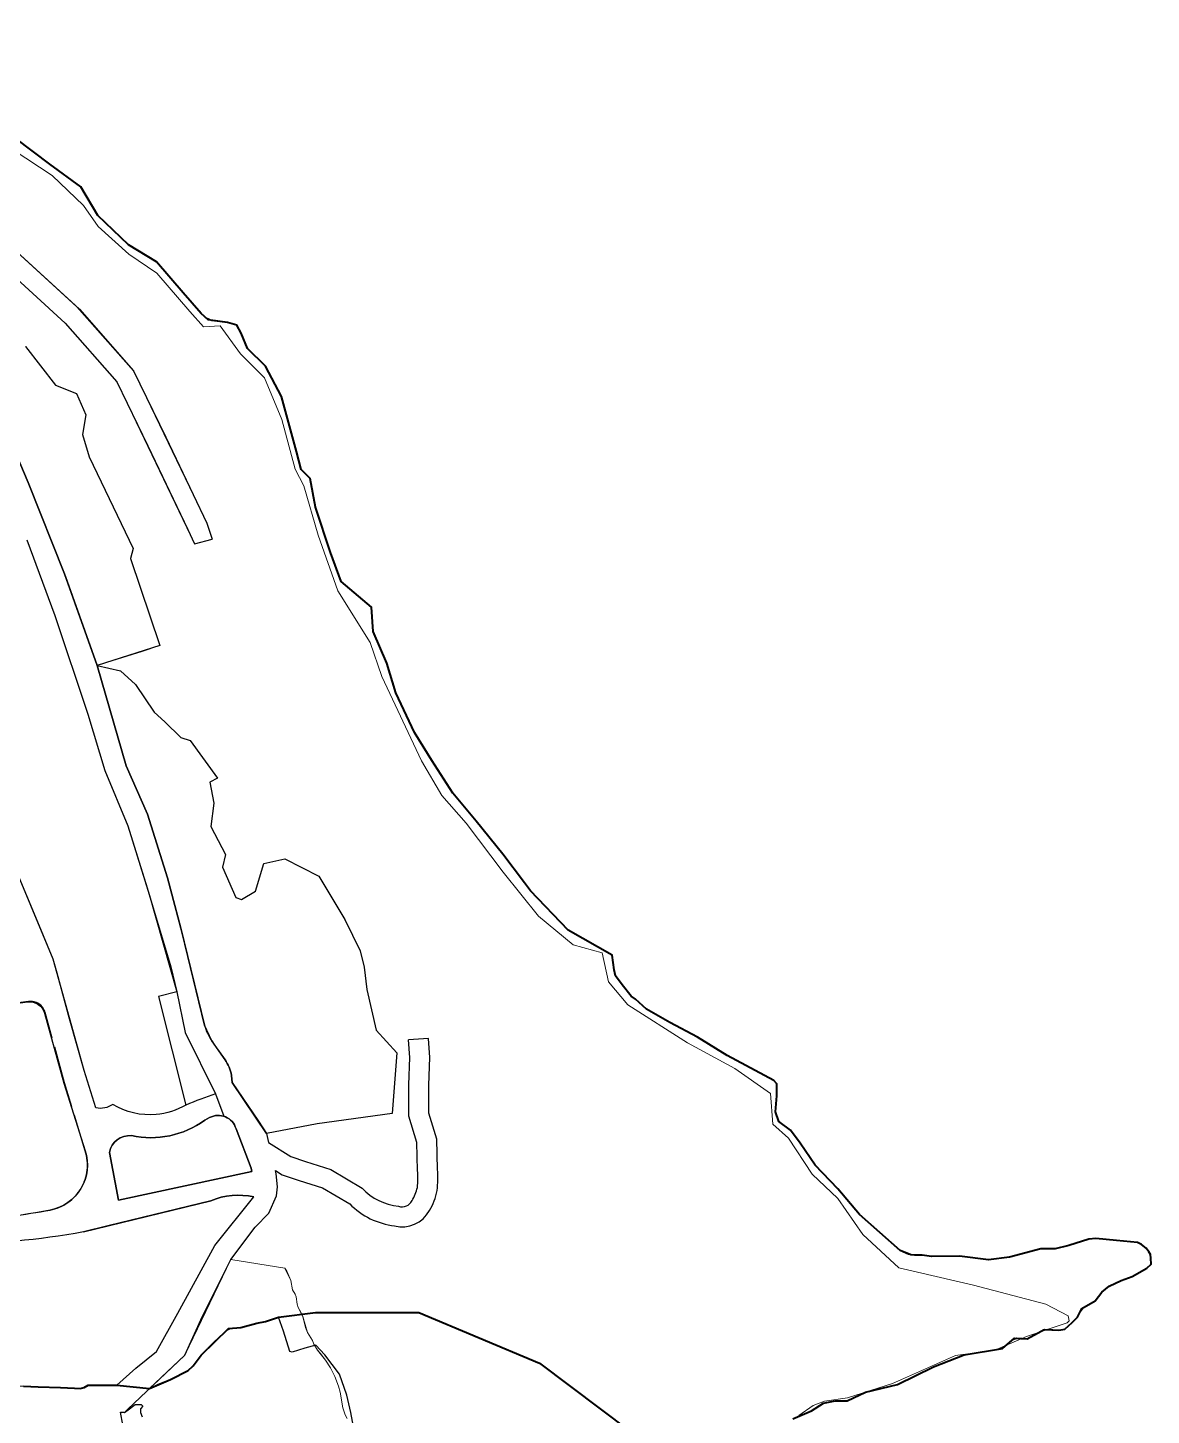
# Model space of a CAD drawing. Header units: inches. Extents: x 227962 to 457752, y 540021 to 3042353.
# Drawn here: x 228687.3 to 229052.5, y 542609.9 to 543061 of the extents above; entities that cross this region are included whole.
import ezdxf

# ---------------------------------------------------------------- set-up
doc = ezdxf.new("R2010")
doc.units = ezdxf.units.IN
doc.header["$MEASUREMENT"] = 0
doc.linetypes.add('ACAD_ISO02W100', pattern=[15, 12, -3])
for name, color, linetype, lineweight in [('Institution Precinct', 150, 'Continuous', 30), ('LAP Boundary', 10, 'Continuous', 40), ('Precinct_Administrative', 150, 'Continuous', 9), ('Surveyed_Boundary', 212, 'Continuous', 35), ('UV-2', 31, 'Continuous', 25), ('Z_ proposed road layer', 7, 'Continuous', 30), ('Z_Restricted Development Precinct', 32, 'Continuous', 30)]:
    doc.layers.add(name, color=color, linetype=linetype, lineweight=lineweight)
doc.layers.add('Precinct_Environment Conservation', color=7, linetype='Continuous', lineweight=9, true_color=0x4abf36)
doc.layers.add('Valley of Flowers', color=95, linetype='Continuous', lineweight=30, transparency=0.5)

msp = doc.modelspace()

# ---------------------------------------------------------------- linework, layer by layer
at = {"layer": 'Institution Precinct', "linetype": 'ACAD_ISO02W100'}
msp.add_lwpolyline([(228705.96, 542695.83), (228699.2, 542717.99), (228692.95, 542740.77, 0.374215), (228687.49, 542744.4), (228658.13, 542740.47), (228669.25, 542673.41, 0.025695), (228694.56, 542676.57, 0.447805)], format="xyb", close=True, dxfattribs=at)
at = {"layer": 'LAP Boundary'}
for points in [[(228936.01, 542608.67), (228942.07, 542611.3), (228946.04, 542613.76), (228949.79, 542614.56), (228953.69, 542614.51), (228959.6, 542617.39), (228970.09, 542619.9), (228981.76, 542625.64), (228991.69, 542629.53), (229004.15, 542631.58), (229008.04, 542634.93), (229012.16, 542634.73), (229016.71, 542637.16), (229017.81, 542637.77), (229022.51, 542637.58), (229024.44, 542637.9), (229026.79, 542639.99), (229028.57, 542641.74), (229029.93, 542644.54), (229034.31, 542647.07), (229036.43, 542649.87), (229038.82, 542651.87), (229042.77, 542653.66), (229046.35, 542654.95), (229051.14, 542657.65), (229052.55, 542659.02), (229052.46, 542660.98), (229052.33, 542662.1), (229051.81, 542663), (229050.91, 542664.24), (229049.39, 542665.34), (229048.09, 542665.99), (229041.23, 542666.7), (229034.52, 542667.36), (229032.21, 542667.15), (229025.74, 542665.09), (229021.27, 542663.98), (229016.65, 542664.03), (229006.45, 542661.25), (228999.67, 542660.4), (228990.24, 542661.6), (228981.06, 542661.44), (228978.03, 542661.87), (228974.35, 542661.99), (228970.95, 542663.45), (228957.74, 542675.13), (228950.64, 542683.52), (228943.32, 542691.22), (228938.35, 542698.36), (228935.3, 542702.57), (228931.44, 542705.41), (228930.39, 542708.53), (228930.86, 542713.74), (228930.82, 542717.65), (228929.87, 542718.75), (228914.63, 542726.82), (228905.02, 542732.75), (228895.98, 542737.54), (228888.46, 542741.94), (228884.85, 542745.18), (228883.4, 542746.11), (228880.49, 542749.83), (228878.37, 542752.76), (228877.96, 542754.64), (228877.27, 542759.47), (228863.01, 542767.61), (228850.75, 542780.37), (228848.75, 542783.03), (228841.76, 542792.26), (228833.04, 542803.01), (228825.49, 542812.15), (228818.67, 542822.77), (228812.97, 542831.84), (228806.89, 542844.73), (228804, 542854.36), (228799.58, 542864.72), (228799.06, 542872.64), (228789.19, 542880.94), (228785.65, 542890.39), (228780.84, 542905.17), (228779.05, 542914.47), (228776.15, 542917.34), (228774.68, 542923.19), (228769.79, 542941.09), (228764.59, 542951.02), (228758.76, 542956.73), (228756.68, 542961.7), (228755.22, 542964.28), (228752.16, 542965.16), (228745.9, 542966.03), (228743.68, 542968.04), (228737.8, 542974.79), (228729.08, 542984.87), (228720, 542990.41), (228710.08, 542999.91), (228704.52, 543009.25), (228694.49, 543016.65), (228683.34, 543025.01)], [(228685.86, 542619.33), (228690.6, 542619.15), (228697.96, 542618.91), (228702.49, 542618.65), (228704.28, 542618.54), (228705.61, 542618.92), (228706.86, 542619.6), (228716.25, 542619.63), (228726.89, 542618.54), (228733.66, 542621.49), (228739.39, 542624.42), (228741.05, 542625.99), (228743.64, 542629.46), (228752.51, 542638.06), (228756.51, 542638.35), (228761.73, 542639.78), (228764.52, 542640.35), (228768.77, 542641.81), (228780.87, 542643.32), (228814.38, 542643.32), (228853.69, 542626.78), (228893.08, 542597.14)]]:
    msp.add_lwpolyline(points, dxfattribs=at)
at = {"layer": 'Precinct_Administrative'}
msp.add_lwpolyline([(228791.12, 542608.82), (228790.49, 542609.97), (228789.67, 542612.32), (228788.87, 542617.33), (228788.34, 542619.37), (228787.08, 542622.45), (228785.66, 542625.27), (228784.09, 542627.8), (228781.49, 542631.06), (228780.28, 542633), (228779.82, 542634.14), (228778.17, 542636.81), (228776.65, 542641.93), (228775.21, 542644.94), (228774.89, 542645.96), (228774.53, 542648.33), (228774.2, 542649.26), (228773.35, 542650.62), (228772.76, 542653.67), (228770.84, 542657.74), (228753.27, 542660.55), (228738.28, 542629.43), (228719.72, 542611.69), (228718.7, 542610.78), (228718, 542610.89), (228717.41, 542610.86), (228718.19, 542606.78)], dxfattribs=at)
at = {"layer": 'Precinct_Environment Conservation'}
for points in [[(228938, 542609.83), (228942.61, 542613.06), (228946.36, 542614.4), (228953.8, 542615.56), (228968.43, 542620.15), (228988.9, 542629.31), (229001.73, 542631.04), (229011.98, 542635.44), (229025.25, 542639.87), (229025.91, 542640.56), (229025.59, 542642.17), (229018.24, 542645.98), (228994.75, 542652.12), (228970.48, 542657.81), (228958.76, 542668.65), (228950.65, 542680.37), (228942.35, 542688.3), (228934.57, 542699.93), (228929.51, 542704.47), (228928.71, 542714.44), (228917.2, 542722.66), (228901.72, 542730.95), (228882.34, 542743.31), (228876.13, 542750.74), (228873.99, 542760.21), (228864.61, 542762.8), (228853.36, 542772.14), (228841.84, 542786.46), (228829.76, 542802.41), (228821.94, 542811.37), (228815.25, 542822.6), (228802.39, 542850.04), (228798.54, 542861.16), (228788.1, 542877.94), (228781.68, 542895.99), (228777.03, 542912.02), (228774.18, 542917.48), (228769.92, 542933.59), (228764.21, 542947.2), (228756.39, 542954.95), (228749.79, 542964.04), (228744.38, 542963.74), (228739.96, 542968.7), (228729.2, 542981.18), (228720.12, 542987.42), (228710.14, 542996.43), (228705.4, 543003.26), (228695.16, 543012.93), (228682.55, 543021.3)], [(228674.52, 542996.46), (228703.2, 542970.3), (228721.65, 542949.5), (228745.46, 542899.97), (228747.2, 542894.76), (228741.43, 542893.25), (228716.19, 542945.87), (228699.47, 542964.91), (228670.37, 542991.46)], [(228686.56, 542957.39), (228696.33, 542944.84), (228703.09, 542942.11), (228706.19, 542935.16), (228705.02, 542928.77), (228707.2, 542921.5), (228710.05, 542915.57), (228721.56, 542891.64), (228720.67, 542888.44), (228727.72, 542867.55), (228730.23, 542860.1), (228724.48, 542858.21), (228709.81, 542853.61), (228717.45, 542851.88), (228722.27, 542847.52), (228728.33, 542838.5), (228731.81, 542835.35), (228736.98, 542830.28), (228740.03, 542829.3), (228748.94, 542817), (228746.48, 542815.73), (228747.77, 542808.92), (228746.8, 542801.28), (228751.55, 542792.16), (228750.62, 542788.12), (228754.95, 542778.23), (228756.81, 542777.6), (228761.27, 542780.24), (228764.06, 542789.27), (228770.84, 542790.75), (228780.15, 542785.98), (228781.95, 542785.1), (228790.36, 542771.05), (228795.32, 542760.84), (228796.61, 542755.6), (228797.56, 542748.32), (228800.52, 542735.05), (228807.31, 542727.74), (228805.73, 542708.02), (228781.39, 542704.62), (228764.87, 542701.45), (228765.62, 542698.5)], [(228767.78, 542689.45), (228767.78, 542689.45), (228768.05, 542688.32), (228768.43, 542684.11), (228768.17, 542681.17), (228765.61, 542675.62), (228761.23, 542671.07), (228753.27, 542660.55), (228770.84, 542657.74), (228771.55, 542656.67), (228772.76, 542653.67), (228773.35, 542650.62), (228774.2, 542649.26), (228774.53, 542648.33), (228774.89, 542645.96), (228775.21, 542644.94), (228776.05, 542643.42), (228776.65, 542641.93), (228777.6, 542638.35), (228778.17, 542636.81), (228779.82, 542634.14), (228780.28, 542633), (228781.49, 542631.06), (228782.37, 542630.04), (228784.09, 542627.8), (228785.66, 542625.27), (228787.08, 542622.45), (228788.34, 542619.37), (228788.87, 542617.33), (228789.67, 542612.32), (228790.49, 542609.97), (228791.12, 542608.82)]]:
    msp.add_lwpolyline(points, dxfattribs=at)
at = {"layer": 'Surveyed_Boundary'}
msp.add_lwpolyline([(228936.01, 542608.67), (228942.07, 542611.3), (228946.04, 542613.76), (228949.79, 542614.56), (228953.69, 542614.51), (228959.6, 542617.39), (228970.09, 542619.9), (228981.76, 542625.64), (228991.69, 542629.53), (229004.15, 542631.58), (229007.23, 542634.24), (229008.82, 542634.89), (229012.16, 542634.73), (229016.71, 542637.16), (229017.5, 542637.6), (229018.66, 542637.73), (229022.51, 542637.58), (229024.44, 542637.9), (229026.79, 542639.99), (229028.57, 542641.74), (229029.37, 542643.39), (229030.43, 542644.83), (229034.31, 542647.07), (229036.43, 542649.87), (229038.82, 542651.87), (229042.77, 542653.66), (229046.35, 542654.95), (229051.14, 542657.65), (229052.55, 542659.02), (229052.46, 542660.98), (229052.33, 542662.1), (229051.81, 542663), (229050.91, 542664.24), (229049.39, 542665.34), (229048.09, 542665.99), (229041.23, 542666.7), (229034.52, 542667.36), (229032.21, 542667.15), (229025.74, 542665.09), (229021.27, 542663.98), (229016.65, 542664.03), (229006.45, 542661.25), (228999.67, 542660.4), (228990.24, 542661.6), (228981.06, 542661.44), (228978.03, 542661.87), (228975.56, 542661.95), (228973.64, 542662.3), (228970.95, 542663.45), (228957.74, 542675.13), (228950.64, 542683.52), (228943.32, 542691.22), (228938.35, 542698.36), (228935.3, 542702.57), (228932.14, 542704.89), (228931.29, 542705.84), (228930.39, 542708.53), (228930.86, 542713.74), (228930.82, 542717.65), (228929.87, 542718.75), (228914.63, 542726.82), (228905.02, 542732.75), (228895.98, 542737.54), (228888.46, 542741.94), (228884.85, 542745.18), (228883.4, 542746.11), (228880.49, 542749.83), (228878.37, 542752.76), (228877.96, 542754.64), (228877.27, 542759.47), (228863.01, 542767.61), (228850.75, 542780.37), (228848.75, 542783.03), (228841.76, 542792.26), (228833.04, 542803.01), (228825.49, 542812.15), (228818.67, 542822.77), (228812.97, 542831.84), (228806.89, 542844.73), (228804, 542854.36), (228799.58, 542864.72), (228799.06, 542872.64), (228789.19, 542880.94), (228785.65, 542890.39), (228780.84, 542905.17), (228779.05, 542914.47), (228776.15, 542917.34), (228774.68, 542923.19), (228769.79, 542941.09), (228764.59, 542951.02), (228758.76, 542956.73), (228756.68, 542961.7), (228755.22, 542964.28), (228752.16, 542965.16), (228747.11, 542965.86), (228745.14, 542966.72), (228743.68, 542968.04), (228737.8, 542974.79), (228729.08, 542984.87), (228720, 542990.41), (228710.08, 542999.91), (228704.52, 543009.25), (228694.49, 543016.65), (228683.34, 543025.01)], dxfattribs=at)
at = {"layer": 'UV-2'}
msp.add_lwpolyline([(228686.93, 542894.52), (228696.04, 542869.91), (228706.78, 542837.8), (228712.33, 542819.48), (228719.85, 542801.5), (228726.8, 542778.85), (228735.69, 542747.57), (228729.76, 542746.07), (228738.67, 542710.74, -0.111666), (228728.97, 542707.63, -0.1604), (228714.9, 542710.94, -0.218609), (228709.45, 542709.82), (228705.57, 542721.92), (228700.86, 542738.76), (228696.8, 542753.57), (228695.55, 542758.12), (228690.5, 542770.23), (228680.35, 542794.63)], format="xyb", dxfattribs=at)
for points in [[(228709.81, 542853.61), (228717.45, 542851.88), (228722.27, 542847.52), (228728.33, 542838.5), (228731.81, 542835.35), (228736.98, 542830.28), (228740.03, 542829.3), (228748.94, 542817), (228746.48, 542815.73), (228747.77, 542808.92), (228746.8, 542801.28), (228751.55, 542792.16), (228750.62, 542788.12), (228754.95, 542778.23), (228756.81, 542777.6), (228761.27, 542780.24), (228764.06, 542789.27), (228770.84, 542790.75), (228781.95, 542785.1), (228790.36, 542771.05), (228795.32, 542760.84), (228796.61, 542755.6), (228797.56, 542748.32), (228800.52, 542735.05), (228807.31, 542727.74), (228805.73, 542708.02), (228781.39, 542704.62), (228764.87, 542701.45), (228753.73, 542718.11), (228753.47, 542720.38, 0.11651), (228751.41, 542725.45), (228747.1, 542731.59), (228744.69, 542736.7), (228737.46, 542766.59), (228732.73, 542784.57), (228726.19, 542805.29), (228719.21, 542820.98)], [(228754.97, 542703.04), (228759.89, 542690.23), (228760.16, 542689.16), (228716.81, 542679.77), (228713.79, 542695.34, -0.383285), (228720.97, 542700.78, 0.211231), (228744.79, 542705.78), (228746.39, 542706.66, -0.476307)]]:
    msp.add_lwpolyline(points, format="xyb", close=True, dxfattribs=at)
at = {"layer": 'Valley of Flowers'}
msp.add_lwpolyline([(228685.83, 542619.36), (228690.58, 542619.18), (228697.94, 542618.94), (228702.47, 542618.68), (228704.36, 542618.57), (228705.61, 542618.92), (228706.86, 542619.6), (228716.25, 542619.63), (228722.41, 542625.21), (228729.15, 542630.55), (228736.03, 542643.03), (228748.05, 542665.05), (228760.76, 542680.85, 0.159844), (228746.81, 542679.58), (228713.32, 542671.43), (228705.39, 542669.5, -0.096981), (228617.57, 542670.28, 0.090836)], format="xyb", dxfattribs=at)
at = {"layer": 'Z_ proposed road layer'}
for points in [[(228337.02, 542701.26, -0.000001), (228341.14, 542700.09)], [(228680.5, 542929.49), (228687.35, 542913.17), (228699.16, 542883.49), (228700.04, 542881.02), (228709.82, 542853.61), (228719.21, 542820.98), (228726.19, 542805.29), (228732.73, 542784.57), (228737.06, 542768.23), (228737.06, 542768.23), (228744.69, 542736.7, 0.078497), (228747.1, 542731.59), (228748.13, 542730.07), (228751.41, 542725.45, -0.11651), (228753.47, 542720.38), (228753.73, 542718.11), (228762.31, 542705.48), (228764.87, 542701.45), (228765.58, 542698.52), (228772.78, 542693.99), (228777.54, 542692.43), (228785.8, 542689.76), (228796, 542683.7, 0.18374), (228807.81, 542677.84, 0.37948), (228812.21, 542679.65, 0.095306), (228813.93, 542683.92, 0.048753), (228814.01, 542689.41), (228813.77, 542698.59), (228811.19, 542707.11), (228811.12, 542717.32), (228811.46, 542726.14), (228811.08, 542731.9)], [(228686.93, 542894.52), (228696.04, 542869.91), (228706.78, 542837.8), (228712.33, 542819.48), (228719.85, 542801.5), (228726.06, 542781.34), (228733.74, 542755.62), (228735.69, 542747.57), (228738.4, 542734.34), (228748.35, 542714.35, 0.014859), (228738.67, 542710.74, -0.111666), (228728.97, 542707.63, -0.1604), (228714.9, 542710.94, -0.218609), (228709.45, 542709.82), (228705.57, 542721.92), (228695.55, 542758.12), (228681.01, 542793.01)], [(228698.97, 542717.85), (228705.96, 542695.83, -0.447746), (228694.56, 542676.57, -0.105428), (228618.43, 542677.78, 0.090829), (228564.3, 542671.36, -0.460011), (228545.04, 542683.52), (228540.13, 542717.31, -0.325177), (228547.49, 542727.43), (228556.43, 542728.66), (228591.9, 542732.14), (228658.13, 542740.47), (228687.26, 542744.25, -0.374215), (228692.72, 542740.62), (228698.97, 542717.85)], [(228767.78, 542689.45), (228769.99, 542688.06), (228775.53, 542686.25), (228783.11, 542683.8), (228791.93, 542678.56, 0.166793), (228806.54, 542671.44, 0.341703), (228817.85, 542676.4, 0.094615), (228820.36, 542682.95, 0.049132), (228820.51, 542689.76), (228820.24, 542699.63), (228817.68, 542708.09), (228817.62, 542717.22), (228817.97, 542726.23), (228817.57, 542732.33)], [(228760.16, 542689.16), (228759.89, 542690.23), (228754.97, 542703.04, 0.477463), (228746.39, 542706.66), (228744.79, 542705.78, -0.211231), (228720.97, 542700.78, 0.383285), (228713.79, 542695.34), (228716.81, 542679.77)], [(228705.39, 542669.5), (228746.81, 542679.58, -0.159844), (228760.76, 542680.85)], [(228705.39, 542669.5, -0.096981), (228617.57, 542670.28, 0.090836)]]:
    msp.add_lwpolyline(points, format="xyb", dxfattribs=at)
for points in [[(228674.52, 542996.46), (228704.11, 542969.47), (228721.65, 542949.5), (228732.18, 542927.93), (228745.46, 542899.97), (228747.2, 542894.76), (228747.2, 542894.76)], [(228670.37, 542991.46), (228699.47, 542964.91), (228716.19, 542945.87), (228726.32, 542925.1), (228739.26, 542897.88), (228741.43, 542893.25), (228741.43, 542893.25)], [(228741.43, 542893.25), (228747.2, 542894.76)], [(228817.57, 542732.33), (228811.08, 542731.9)], [(228748.35, 542714.35), (228751, 542707.1)], [(228716.81, 542679.77), (228760.16, 542689.16)], [(228793.51, 542604.37), (228792.27, 542610.77), (228791.05, 542616.45), (228788.58, 542623.22), (228783.86, 542629.47), (228780.97, 542632.64), (228777.38, 542631.67), (228773.21, 542630.41), (228772.52, 542630.64), (228770.38, 542637.26), (228768.77, 542641.81), (228764.52, 542640.35), (228761.73, 542639.78), (228756.51, 542638.35), (228753.33, 542638.12), (228751.74, 542637.31), (228747.82, 542633.79), (228743.64, 542629.46), (228741.05, 542625.99), (228739.39, 542624.42), (228733.66, 542621.49), (228729.6, 542619.92), (228726.89, 542618.54), (228738.28, 542629.43), (228744.13, 542642.08), (228753.27, 542660.55), (228761.23, 542671.07), (228765.61, 542675.62), (228768.17, 542681.17), (228768.43, 542684.11), (228768.05, 542688.32), (228767.78, 542689.45)], [(228716.25, 542619.63), (228722.41, 542625.21), (228729.15, 542630.55), (228736.03, 542643.03), (228748.05, 542665.05), (228760.76, 542680.85), (228760.76, 542680.85)], [(228573.52, 542607.8), (228582.59, 542610.29), (228590.53, 542612.32), (228600.37, 542614.65), (228607.97, 542615.97), (228615.14, 542616.9), (228621.38, 542617.42), (228629.71, 542618.08), (228642.27, 542618.86), (228649.99, 542619.23), (228658.26, 542619.54), (228667.01, 542619.55), (228673.32, 542619.53), (228678.02, 542619.42), (228685.83, 542619.36), (228690.58, 542619.18), (228697.94, 542618.94), (228702.47, 542618.68), (228704.36, 542618.57), (228705.61, 542618.92), (228706.86, 542619.6), (228716.25, 542619.63)], [(228718.19, 542606.78), (228717.41, 542610.86), (228718, 542610.89), (228718.36, 542610.85), (228718.7, 542610.78), (228719.88, 542611.61), (228722.17, 542613.38), (228722.88, 542613.42), (228724.18, 542613.34), (228724.65, 542612.79), (228723.88, 542611.92), (228723.97, 542610.77), (228724.51, 542609.36)]]:
    msp.add_lwpolyline(points, dxfattribs=at)
at = {"layer": 'Z_Restricted Development Precinct'}
msp.add_lwpolyline([(228686.56, 542957.39), (228696.33, 542944.84), (228703.09, 542942.11), (228706.19, 542935.16), (228705.02, 542928.77), (228707.2, 542921.5), (228721.56, 542891.64), (228720.67, 542888.44), (228730.23, 542860.1), (228709.82, 542853.61), (228699.16, 542883.49), (228687.35, 542913.17), (228680.5, 542929.49)], dxfattribs=at)

doc.saveas('drawing.dxf')
